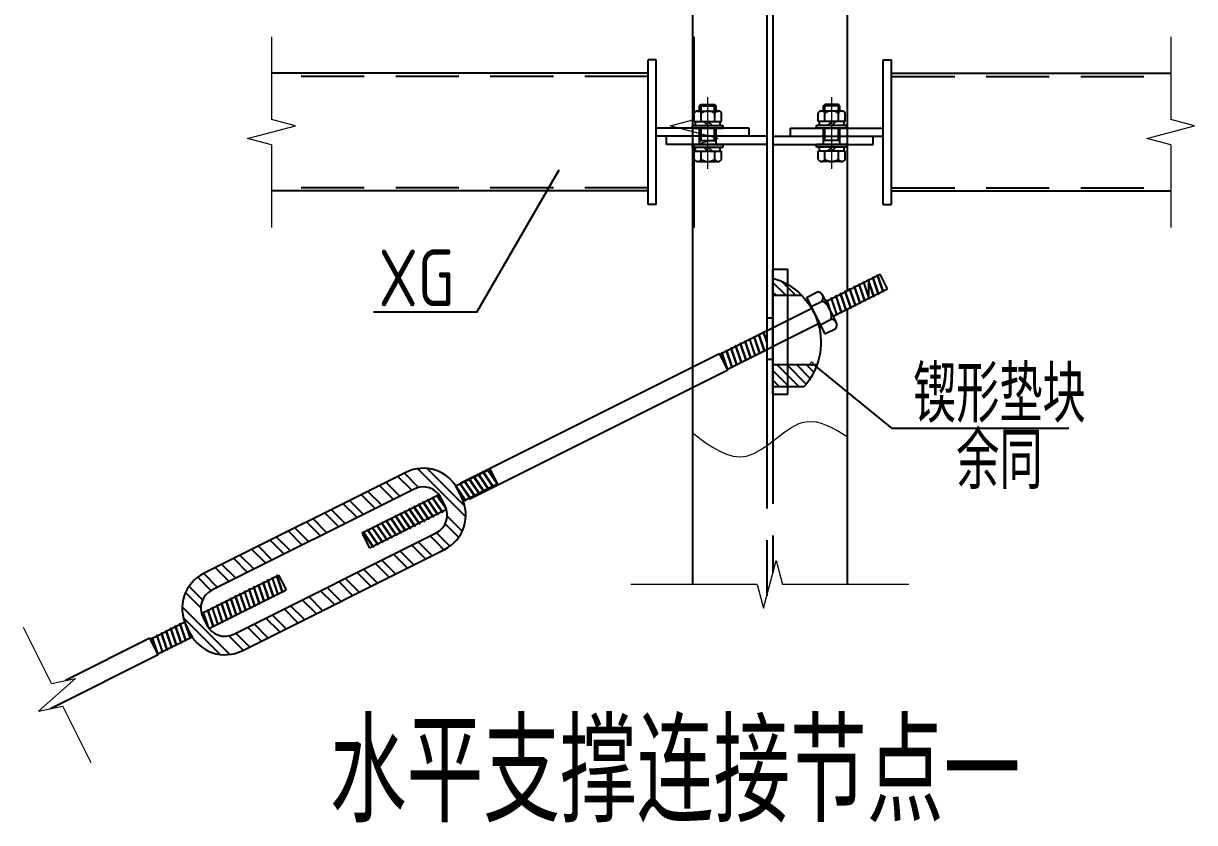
# Model space of a CAD drawing. Extents: x 9752569 to 9923256, y 1590558 to 2510207.
# Drawn here: x 9886961 to 9896242, y 2018699 to 2025030 of the extents above; entities that cross this region are included whole.
import ezdxf
from ezdxf.enums import TextEntityAlignment as Align

# ---------------------------------------------------------------- set-up
doc = ezdxf.new("R2010")
doc.units = 0
doc.header["$LTSCALE"] = 1000
doc.header["$MEASUREMENT"] = 0
for name, pattern in [('CENTER2', [1.125, 0.75, -0.125, 0.125, -0.125]), ('CENTERX2', [101.6, 63.5, -12.7, 12.7, -12.7]), ('CONTINUOUS0', [0]), ('CONTINUOUS1', [0]), ('DASHED', [0.75, 0.5, -0.25])]:
    doc.linetypes.add(name, pattern=pattern)
for name, color, linetype in [('003_THICK', 7, 'CONTINUOUS1'), ('004_THIN', 6, 'CONTINUOUS0'), ('LAYER4', 4, 'CONTINUOUS'), ('PUB_TEXT', 7, 'CONTINUOUS'), ('一般文字', 6, 'CONTINUOUS'), ('刚架', 2, 'CONTINUOUS'), ('填充', 8, 'CONTINUOUS'), ('支撑', 4, 'CONTINUOUS'), ('板', 4, 'CONTINUOUS')]:
    doc.layers.add(name, color=color, linetype=linetype)
for name, color, linetype, lineweight in [('Z-详图标注', 3, 'CONTINUOUS', 18), ('标注', 4, 'CONTINUOUS', 20), ('轴线', 1, 'CENTERX2', 13)]:
    doc.layers.add(name, color=color, linetype=linetype, lineweight=lineweight)
doc.styles.add('_HZTXT', font='atssdeng.shx', dxfattribs={"width": 0.8, "bigfont": 'atssdchn.shx'})
doc.styles.add('TSSD_DIMENSION', font='atssdeng.shx', dxfattribs={"width": 0.7, "bigfont": 'atssdchn.shx'})

# ---------------------------------------------------------------- blocks, each defined once
blk = doc.blocks.new('*X9')
at = {"layer": '填充', "linetype": 'Continuous'}
for p, q in [((14993606.8, -98338.9), (14993499.5, -98231.6)), ((14993415.4, -98434.6), (14993308, -98327.3)), ((14993465.4, -98409.6), (14993358, -98302.3)), ((14993556.8, -98363.9), (14993449.5, -98256.6)), ((14993273.9, -98505.3), (14993166.6, -98398)), ((14993323.9, -98480.3), (14993216.6, -98373)), ((14993132.5, -98576), (14993025.2, -98468.7)), ((14993182.5, -98551), (14993075.2, -98443.7)), ((14992899.7, -98692.5), (14992792.4, -98585.1)), ((14992991.1, -98646.7), (14992883.8, -98539.4)), ((14993041.1, -98621.7), (14992933.8, -98514.4)), ((14992708.3, -98788.2), (14992600.9, -98680.8)), ((14992758.3, -98763.2), (14992650.9, -98655.8)), ((14992849.7, -98717.5), (14992742.4, -98610.1)), ((14993891.8, -98698.9), (14993839.9, -98647)), ((14992566.8, -98858.9), (14992459.5, -98751.5)), ((14992616.8, -98833.9), (14992509.5, -98726.5)), ((14993714.3, -98870.7), (14993607, -98763.4)), ((14993805.8, -98825), (14993698.4, -98717.7)), ((14993855.8, -98800), (14993748.4, -98692.7)), ((14992334, -98975.3), (14992226.7, -98868)), ((14992425.4, -98929.6), (14992318.1, -98822.3)), ((14992475.4, -98904.6), (14992368.1, -98797.3)), ((14993522.9, -98966.4), (14993415.6, -98859.1)), ((14993572.9, -98941.4), (14993465.6, -98834.1)), ((14993664.3, -98895.7), (14993557, -98788.4)), ((14992284, -99000.3), (14992176.7, -98893)), ((14993381.5, -99037.1), (14993274.2, -98929.8)), ((14993431.5, -99012.1), (14993324.2, -98904.8)), ((14993148.7, -99153.6), (14993041.3, -99046.2)), ((14993240.1, -99107.8), (14993132.7, -99000.5)), ((14993290.1, -99082.8), (14993182.7, -98975.5)), ((14992957.2, -99249.3), (14992849.9, -99141.9)), ((14993007.2, -99224.3), (14992899.9, -99116.9)), ((14993098.7, -99178.6), (14992991.3, -99071.2)), ((14992815.8, -99320), (14992708.5, -99212.6)), ((14992865.8, -99295), (14992758.5, -99187.6)), ((14992674.4, -99390.7), (14992567.1, -99283.4)), ((14992724.4, -99365.7), (14992617.1, -99258.4)), ((14992533, -99461.4), (14992425.6, -99354.1)), ((14992583, -99436.4), (14992475.6, -99329.1))]:
    blk.add_line(p, q, dxfattribs=at)
blk = doc.blocks.new('*X10')
at = {"layer": '填充', "linetype": 'Continuous'}
for p, q in [((14992192.6, -99046), (14992085.2, -98938.7)), ((14992077.2, -99142.7), (14991972, -99037.6)), ((14992143, -99071.5), (14992039, -98967.4)), ((14992063.4, -99204), (14991945, -99085.5)), ((14992287.4, -99565.1), (14991919.7, -99197.4)), ((14992211.7, -99564.4), (14991929.2, -99281.9)), ((14992441.5, -99507.1), (14992334.2, -99399.8)), ((14992391.5, -99532.1), (14992279.7, -99420.2))]:
    blk.add_line(p, q, dxfattribs=at)
blk = doc.blocks.new('*X11')
at = {"layer": '填充', "linetype": 'Continuous'}
for p, q in [((14994117.2, -98500), (14993744.6, -98127.4)), ((14994109.2, -98417.1), (14993817.3, -98125.1)), ((14993698.2, -98293.2), (14993590.9, -98185.9)), ((14993751.6, -98271.6), (14993640.9, -98160.9)), ((14994089.5, -98609.5), (14993973.4, -98493.4)), ((14994061.8, -98656.8), (14993957.3, -98552.3)), ((14993994, -98726.1), (14993889.7, -98621.8)), ((14993947.2, -98754.3), (14993891.8, -98698.9))]:
    blk.add_line(p, q, dxfattribs=at)
blk = doc.blocks.new('A$C3B5F1999')
at = {"layer": '板', "lineweight": -3}
h = blk.add_hatch(dxfattribs=at)
h.set_pattern_fill('ANSI31', color=256, scale=11.25, style=0)
h.set_pattern_definition([(225, (1544786.093, 1161578.04), (25.25697034, -25.25697034), [])])
h.paths.add_polyline_path([(227.3, 494.1, 0.095394), (160.5, 606.6), (0, 606.6), (0, 494.1)])
h.paths.add_polyline_path([(0, 135.7), (0, 44.9, 0.128822), (150.1, 135.7)])
for p, q in [((0, 645.3), (76.8, 645.3)), ((0, 645.3), (0, 0)), ((160.5, 606.6), (0, 606.6)), ((160.5, 606.6), (0, 606.6)), ((76.8, 645.3), (76.8, 0)), ((227.3, 494.1), (0, 494.1)), ((150.1, 135.7), (0, 135.7)), ((76.8, 0), (0, 0))]:
    blk.add_line(p, q, dxfattribs=at)
blk.add_arc((-98.2, 376.8), 346.1, 286.4909, 41.61835, dxfattribs=at)

msp = doc.modelspace()

# ---------------------------------------------------------------- linework, layer by layer
at = {"layer": '003_THICK'}
for p, q in [((9892277.5, 2024253.6), (9892277.5, 2024319.1)), ((9892304.4, 2024335.4), (9892466.1, 2024335.4)), ((9892319.8, 2024376), (9892331.6, 2024387.8)), ((9892319.8, 2024376), (9892450.7, 2024376)), ((9892319.8, 2024335.4), (9892319.8, 2024376)), ((9892331.4, 2024253.6), (9892331.4, 2024319.1)), ((9892331.6, 2024387.8), (9892438.9, 2024387.8)), ((9892450.7, 2024376), (9892438.9, 2024387.8)), ((9892439.2, 2024253.6), (9892439.2, 2024319.1)), ((9892450.7, 2024335.4), (9892450.7, 2024376)), ((9892493.1, 2024253.6), (9892493.1, 2024319.1)), ((9893258.8, 2024253.6), (9893258.8, 2024319.1)), ((9893447.4, 2024335.4), (9893285.8, 2024335.4)), ((9893301.2, 2024376), (9893313, 2024387.8)), ((9893301.2, 2024335.4), (9893301.2, 2024376)), ((9893432, 2024376), (9893301.2, 2024376)), ((9893312.7, 2024253.6), (9893312.7, 2024319.1)), ((9893420.3, 2024387.8), (9893313, 2024387.8)), ((9893432, 2024376), (9893420.3, 2024387.8)), ((9893420.5, 2024253.6), (9893420.5, 2024319.1)), ((9893432, 2024335.4), (9893432, 2024376)), ((9893474.4, 2024253.6), (9893474.4, 2024319.1)), ((9892264.2, 2024201.3), (9892264.2, 2024220.9)), ((9892264.2, 2024220.9), (9892506.3, 2024220.9)), ((9892277.5, 2024253.6), (9892493.1, 2024253.6)), ((9892287.1, 2024220.9), (9892287.1, 2024253.6)), ((9892385.3, 2024220.9), (9892352.6, 2024253.6)), ((9892418, 2024220.9), (9892385.3, 2024253.6)), ((9892483.4, 2024220.9), (9892483.4, 2024253.6)), ((9892506.3, 2024201.3), (9892506.3, 2024220.9)), ((9893487.6, 2024220.9), (9893245.6, 2024220.9)), ((9893245.6, 2024201.3), (9893245.6, 2024220.9)), ((9893474.4, 2024253.6), (9893258.8, 2024253.6)), ((9893268.5, 2024220.9), (9893268.5, 2024253.6)), ((9893333.9, 2024220.9), (9893366.6, 2024253.6)), ((9893366.6, 2024220.9), (9893399.3, 2024253.6)), ((9893464.7, 2024220.9), (9893464.7, 2024253.6)), ((9893487.6, 2024201.3), (9893487.6, 2024220.9)), ((9892264.2, 2024201.3), (9892506.3, 2024201.3)), ((9892319.8, 2024070.5), (9892319.8, 2024201.3)), ((9892450.7, 2024070.5), (9892450.7, 2024201.3)), ((9893487.6, 2024201.3), (9893245.6, 2024201.3)), ((9893301.2, 2024070.5), (9893301.2, 2024201.3)), ((9893432, 2024070.5), (9893432, 2024201.3)), ((9892264.2, 2024050.8), (9892264.2, 2024070.5)), ((9892264.2, 2024070.5), (9892506.3, 2024070.5)), ((9892264.2, 2024050.8), (9892506.3, 2024050.8)), ((9892287.1, 2024018.1), (9892287.1, 2024050.8)), ((9892319.8, 2024102.4), (9892450.7, 2024102.4)), ((9892385.3, 2024018.1), (9892352.6, 2024050.8)), ((9892418, 2024018.1), (9892385.3, 2024050.8)), ((9892483.4, 2024018.1), (9892483.4, 2024050.8)), ((9892506.3, 2024050.8), (9892506.3, 2024070.5)), ((9893245.6, 2024050.8), (9893245.6, 2024070.5)), ((9893487.6, 2024070.5), (9893245.6, 2024070.5)), ((9893487.6, 2024050.8), (9893245.6, 2024050.8)), ((9893268.5, 2024018.1), (9893268.5, 2024050.8)), ((9893432, 2024102.4), (9893301.2, 2024102.4)), ((9893333.9, 2024018.1), (9893366.6, 2024050.8)), ((9893366.6, 2024018.1), (9893399.3, 2024050.8)), ((9893464.7, 2024018.1), (9893464.7, 2024050.8)), ((9893487.6, 2024050.8), (9893487.6, 2024070.5)), ((9892277.5, 2024018.1), (9892493.1, 2024018.1)), ((9892277.5, 2023952.7), (9892277.5, 2024018.1)), ((9892304.4, 2023936.4), (9892466.1, 2023936.4)), ((9892331.4, 2023952.7), (9892331.4, 2024018.1)), ((9892439.2, 2023952.7), (9892439.2, 2024018.1)), ((9892493.1, 2023952.7), (9892493.1, 2024018.1)), ((9893258.8, 2023952.7), (9893258.8, 2024018.1)), ((9893474.4, 2024018.1), (9893258.8, 2024018.1)), ((9893447.4, 2023936.4), (9893285.8, 2023936.4)), ((9893312.7, 2023952.7), (9893312.7, 2024018.1)), ((9893420.5, 2023952.7), (9893420.5, 2024018.1)), ((9893474.4, 2023952.7), (9893474.4, 2024018.1)), ((9893166.7, 2022859.2), (9893311.3, 2022570))]:
    msp.add_line(p, q, dxfattribs=at)
for centre, major_axis, start_param, end_param in [((9892304.4, 2024305.1), (-30.3, 2.6), 3.704978, 5.88823), ((9892385.3, 2024238.5), (97, 0.5), 0.975761, 2.154981), ((9892466.1, 2024305.1), (30.3, 2.6), 0.394955, 2.578207), ((9893285.8, 2024305.1), (-30.3, 2.6), 3.706963, 5.890215), ((9893366.6, 2024238.5), (-97, 0), 4.122779, 5.301999), ((9893447.4, 2024305.1), (-30.4, 0), 3.620763, 5.804015), ((9892304.4, 2023966.7), (30.3, 1.6), 3.567758, 5.751011), ((9892385.3, 2024033.3), (-97, 0.8), 0.989189, 2.16841), ((9892466.1, 2023966.7), (30.4, 0.9), 3.589994, 5.773248), ((9893285.8, 2023966.7), (30.4, 0.7), 3.596868, 5.780121), ((9893366.6, 2024033.3), (-97, 1.2), 0.99371, 2.172932), ((9893447.4, 2023966.7), (30.4, 1.1), 3.585017, 5.768271)]:
    msp.add_ellipse(centre, major_axis=major_axis, ratio=1, start_param=start_param, end_param=end_param, dxfattribs=at)
at = {"layer": '004_THIN'}
for p, q in [((9892331.6, 2024335.4), (9892331.6, 2024387.8)), ((9892438.9, 2024335.4), (9892438.9, 2024387.8)), ((9893313, 2024335.4), (9893313, 2024387.8)), ((9893420.3, 2024335.4), (9893420.3, 2024387.8)), ((9892331.6, 2024102.4), (9892331.6, 2024201.3)), ((9892438.9, 2024102.4), (9892438.9, 2024201.3)), ((9893313, 2024102.4), (9893313, 2024201.3)), ((9893420.3, 2024102.4), (9893420.3, 2024201.3))]:
    msp.add_line(p, q, dxfattribs=at)
at = {"layer": 'LAYER4'}
for p, q in [((9889992.4, 2021472.9), (9888389, 2020671.2)), ((9890058.2, 2021341.2), (9888454.8, 2020539.5)), ((9890434.8, 2021273.7), (9890403.8, 2021335.7)), ((9890303.1, 2021207.9), (9890272.2, 2021269.9)), ((9888628.5, 2020192.3), (9890231.8, 2020994)), ((9888694.3, 2020060.6), (9890297.6, 2020862.3)), ((9888383.5, 2020325.6), (9888414.5, 2020263.6)), ((9888251.9, 2020259.7), (9888282.8, 2020197.8))]:
    msp.add_line(p, q, dxfattribs=at)
for centre, major_axis, start_param, end_param in [((9890129.5, 2021198.6), (306.7, 1.2), 0.459656, 2.030452), ((9890129.5, 2021198.6), (159.5, 0.4), 0.461279, 2.032075), ((9890160.5, 2021136.6), (306.7, 1.5), -1.112041, 0.458756), ((9890160.5, 2021136.6), (-159.5, 1.8), 2.046043, 3.616839), ((9888526.2, 2020396.9), (-306.7, 0.6), -1.105325, 0.465472), ((9888526.2, 2020396.9), (159.5, 0.7), 2.029863, 3.600659), ((9888557.1, 2020334.9), (-159.5, 0.7), 0.467806, 2.038602), ((9888557.1, 2020334.9), (-306.7, 1), 0.466916, 2.037713)]:
    msp.add_ellipse(centre, major_axis=major_axis, ratio=1, start_param=start_param, end_param=end_param, dxfattribs=at)
at = {"layer": 'PUB_TEXT'}
for p, q in [((9890554.8, 2022743.2), (9891206.1, 2023871.3)), ((9890554.8, 2022743.2), (9889736.5, 2022743.2)), ((9893842, 2021822.1), (9893213.5, 2022336.1)), ((9893842, 2021822.1), (9895246.9, 2021822.1))]:
    msp.add_line(p, q, dxfattribs=at)
at = {"layer": '刚架', "linetype": 'Continuous'}
for p, q in [((9892851.4, 2027222.2), (9892851.4, 2021685.8)), ((9892900.5, 2027259.5), (9892900.5, 2021723)), ((9892262.6, 2026028.5), (9892262.6, 2024201.3)), ((9893489.3, 2025424.3), (9893489.3, 2024201.3)), ((9891911, 2023596.2), (9891911, 2024741)), ((9891976.4, 2024741), (9891911, 2024741)), ((9891976.4, 2023596.2), (9891976.4, 2024741)), ((9893775.5, 2023596.2), (9893775.5, 2024741)), ((9893775.5, 2024741), (9893840.9, 2024741)), ((9893840.9, 2023596.2), (9893840.9, 2024741)), ((9892712.4, 2024201.3), (9891976.4, 2024201.3)), ((9892851.4, 2024135.9), (9891976.4, 2024135.9)), ((9892058.2, 2024070.5), (9892058.2, 2024135.9)), ((9892712.4, 2024135.9), (9892712.4, 2024201.3)), ((9892900.5, 2024135.9), (9893775.5, 2024135.9)), ((9893039.5, 2024201.3), (9893775.5, 2024201.3)), ((9893039.5, 2024135.9), (9893039.5, 2024201.3)), ((9893693.7, 2024070.5), (9893693.7, 2024135.9)), ((9892851.4, 2024070.5), (9892058.2, 2024070.5)), ((9892262.6, 2024070.5), (9892262.6, 2022308.7)), ((9892900.5, 2024070.5), (9893693.7, 2024070.5)), ((9893489.3, 2024070.5), (9893489.3, 2022912.9)), ((9891976.4, 2023596.2), (9891911, 2023596.2)), ((9893775.5, 2023596.2), (9893840.9, 2023596.2)), ((9893489.3, 2022766.6), (9893489.3, 2020585.8)), ((9892262.6, 2022144.1), (9892262.6, 2020585.8))]:
    msp.add_line(p, q, dxfattribs=at)
at = {"layer": '刚架', "color": 5, "linetype": 'DASHED'}
for p, q in [((9891911, 2024610.2), (9888926.8, 2024610.2)), ((9893840.9, 2024610.2), (9896053, 2024610.2)), ((9892262.6, 2024201.3), (9892262.6, 2024070.5)), ((9893489.3, 2024201.3), (9893489.3, 2024070.5)), ((9891911, 2023727), (9888926.8, 2023727)), ((9893840.9, 2023727), (9896053, 2023727)), ((9893661.1, 2022852.5), (9893661.1, 2022998.8)), ((9892851.4, 2022696.6), (9892900.5, 2022696.6)), ((9892851.4, 2022369.5), (9892900.5, 2022369.5)), ((9892262.6, 2022308.7), (9892262.6, 2022144.1)), ((9892900.5, 2021723), (9892900.5, 2020677.4)), ((9892851.4, 2021685.8), (9892851.4, 2020494.3))]:
    msp.add_line(p, q, dxfattribs=at)
at = {"layer": '支撑', "linetype": 'Continuous'}
for p, q in [((9891911, 2024634.7), (9888926.8, 2024634.7)), ((9893840.9, 2024634.7), (9896053, 2024634.7)), ((9891911, 2023702.5), (9888926.8, 2023702.5)), ((9893840.9, 2023702.5), (9896053, 2023702.5)), ((9893319.4, 2022827.9), (9893749.9, 2023043.2)), ((9893808.4, 2022926.2), (9893749.9, 2023043.2)), ((9893378, 2022710.9), (9893808.4, 2022926.2)), ((9893166.7, 2022859.2), (9893254.5, 2022903.1)), ((9893202.8, 2022786.9), (9893290.6, 2022830.8)), ((9893294.5, 2022877.9), (9893402.9, 2022661)), ((9892481, 2022408.7), (9893209.7, 2022773.1)), ((9892539.5, 2022291.7), (9893268.2, 2022656.1)), ((9893275.1, 2022642.3), (9893362.9, 2022686.2)), ((9893311.3, 2022570), (9893399.1, 2022613.8)), ((9890428, 2021391.4), (9892477.3, 2022416)), ((9892543.1, 2022284.4), (9892477.3, 2022416)), ((9890493.8, 2021259.7), (9892543.1, 2022284.4)), ((9890661.4, 2021498.9), (9890388.7, 2021362.6)), ((9890723.5, 2021374.6), (9890657.7, 2021506.2)), ((9890719.9, 2021381.9), (9890447.2, 2021245.5)), ((9890255.7, 2021296.1), (9889644.7, 2020990.5)), ((9890314.2, 2021179), (9889703.2, 2020873.5)), ((9889644.7, 2020990.5), (9889703.2, 2020873.5)), ((9888372.4, 2020354.4), (9888983.5, 2020660)), ((9888983.5, 2020660), (9889042, 2020542.9)), ((9888431, 2020237.4), (9889042, 2020542.9)), ((9887966.8, 2020151.6), (9888239.5, 2020288)), ((9887963.1, 2020158.9), (9887293.8, 2019824.3)), ((9888028.9, 2020027.3), (9887963.1, 2020158.9)), ((9888025.3, 2020034.6), (9888298, 2020170.9)), ((9888028.9, 2020027.3), (9887174.5, 2019600))]:
    msp.add_line(p, q, dxfattribs=at)
for centre, major_axis, start_param, end_param in [((9893253.7, 2022857.5), (45.6, 0), -0.628259, 1.554992), ((9893218.6, 2022704.4), (-145.4, 1.1), 3.022905, 4.202125), ((9893362.2, 2022640.6), (45.6, 0.6), -0.641401, 1.541851)]:
    msp.add_ellipse(centre, major_axis=major_axis, ratio=1, start_param=start_param, end_param=end_param, dxfattribs=at)
at = {"layer": '标注'}
for p, q in [((9888926.8, 2024924.2), (9888926.8, 2024269.9)), ((9892276.6, 2024924.2), (9892276.6, 2024269.9)), ((9896053, 2024924.2), (9896053, 2024269.9)), ((9888737.8, 2024117.9), (9889115.9, 2024219.3)), ((9889115.9, 2024219.3), (9888926.8, 2024269.9)), ((9892087.5, 2024219.3), (9892276.6, 2024269.9)), ((9892465.7, 2024117.9), (9892087.5, 2024219.3)), ((9895863.9, 2024117.9), (9896242.1, 2024219.3)), ((9896242.1, 2024219.3), (9896053, 2024269.9)), ((9888926.8, 2024067.3), (9888737.8, 2024117.9)), ((9892276.6, 2024067.3), (9892465.7, 2024117.9)), ((9896053, 2024067.3), (9895863.9, 2024117.9)), ((9888926.8, 2024067.3), (9888926.8, 2023413)), ((9892276.6, 2024067.3), (9892276.6, 2023413)), ((9896053, 2024067.3), (9896053, 2023413)), ((9892825.3, 2020396.8), (9892926.6, 2020774.9)), ((9892926.6, 2020774.9), (9892977.3, 2020585.8)), ((9892774.6, 2020585.8), (9891773.5, 2020585.8)), ((9892774.6, 2020585.8), (9892825.3, 2020396.8)), ((9893978.4, 2020585.8), (9892977.3, 2020585.8)), ((9887182.3, 2019801.5), (9886961, 2020244.2)), ((9887374.1, 2019840.7), (9887081.2, 2019581)), ((9887182.3, 2019801.5), (9887374.1, 2019840.7)), ((9887081.2, 2019581), (9887273, 2019620.2)), ((9887496.8, 2019172.4), (9887273, 2019620.2))]:
    msp.add_line(p, q, dxfattribs=at)
at = {"layer": '标注', "linetype": 'Continuous'}
for p, q in [((9893653.8, 2022995.1), (9893654.8, 2023004.8)), ((9893702.4, 2022864), (9893654.8, 2023004.8)), ((9893654.8, 2023004.8), (9893661.2, 2022998.8)), ((9893690.4, 2023013.4), (9893691.4, 2023023.1)), ((9893732.6, 2022888.2), (9893690.4, 2023013.4)), ((9893738.9, 2022882.3), (9893691.4, 2023023.1)), ((9893691.4, 2023023.1), (9893697.7, 2023017.1)), ((9893740, 2022891.9), (9893697.7, 2023017.1)), ((9893726.9, 2023031.7), (9893728, 2023041.4)), ((9893769.2, 2022906.5), (9893726.9, 2023031.7)), ((9893775.5, 2022900.5), (9893728, 2023041.4)), ((9893728, 2023041.4), (9893734.3, 2023035.4)), ((9893776.6, 2022910.2), (9893734.3, 2023035.4)), ((9893470.9, 2022903.7), (9893472, 2022913.3)), ((9893519.5, 2022772.5), (9893472, 2022913.3)), ((9893472, 2022913.3), (9893478.3, 2022907.4)), ((9893520.6, 2022782.2), (9893478.3, 2022907.4)), ((9893507.5, 2022922), (9893508.5, 2022931.6)), ((9893549.8, 2022796.8), (9893507.5, 2022922)), ((9893556.1, 2022790.8), (9893508.5, 2022931.6)), ((9893508.5, 2022931.6), (9893514.9, 2022925.7)), ((9893557.1, 2022800.5), (9893514.9, 2022925.7)), ((9893544.1, 2022940.3), (9893545.1, 2022949.9)), ((9893586.3, 2022815.1), (9893544.1, 2022940.3)), ((9893592.7, 2022809.1), (9893545.1, 2022949.9)), ((9893545.1, 2022949.9), (9893551.5, 2022943.9)), ((9893593.7, 2022818.8), (9893551.5, 2022943.9)), ((9893580.6, 2022958.5), (9893581.7, 2022968.2)), ((9893622.9, 2022833.4), (9893580.6, 2022958.5)), ((9893629.2, 2022827.4), (9893581.7, 2022968.2)), ((9893581.7, 2022968.2), (9893588, 2022962.2)), ((9893630.3, 2022837.1), (9893588, 2022962.2)), ((9893617.2, 2022976.8), (9893618.3, 2022986.5)), ((9893659.5, 2022851.7), (9893617.2, 2022976.8)), ((9893665.8, 2022845.7), (9893618.3, 2022986.5)), ((9893618.3, 2022986.5), (9893624.6, 2022980.5)), ((9893666.9, 2022855.4), (9893624.6, 2022980.5)), ((9893696, 2022870), (9893653.8, 2022995.1)), ((9893703.4, 2022873.6), (9893661.2, 2022998.8)), ((9893769.2, 2022906.5), (9893775.5, 2022900.5)), ((9893776.6, 2022910.2), (9893775.5, 2022900.5)), ((9893324.6, 2022830.5), (9893325.7, 2022840.2)), ((9893338.1, 2022790.6), (9893324.6, 2022830.5)), ((9893351.4, 2022764), (9893325.7, 2022840.2)), ((9893325.7, 2022840.2), (9893332, 2022834.2)), ((9893364.7, 2022737.4), (9893332, 2022834.2)), ((9893361.2, 2022848.8), (9893362.3, 2022858.5)), ((9893403.5, 2022723.7), (9893361.2, 2022848.8)), ((9893409.8, 2022717.7), (9893362.3, 2022858.5)), ((9893362.3, 2022858.5), (9893368.6, 2022852.5)), ((9893410.9, 2022727.4), (9893368.6, 2022852.5)), ((9893397.8, 2022867.1), (9893398.8, 2022876.8)), ((9893440, 2022742), (9893397.8, 2022867.1)), ((9893446.4, 2022736), (9893398.8, 2022876.8)), ((9893398.8, 2022876.8), (9893405.2, 2022870.8)), ((9893447.4, 2022745.6), (9893405.2, 2022870.8)), ((9893434.3, 2022885.4), (9893435.4, 2022895.1)), ((9893476.6, 2022760.2), (9893434.3, 2022885.4)), ((9893482.9, 2022754.3), (9893435.4, 2022895.1)), ((9893435.4, 2022895.1), (9893441.7, 2022889.1)), ((9893484, 2022763.9), (9893441.7, 2022889.1)), ((9893513.2, 2022778.5), (9893470.9, 2022903.7)), ((9893586.3, 2022815.1), (9893592.7, 2022809.1)), ((9893593.7, 2022818.8), (9893592.7, 2022809.1)), ((9893622.9, 2022833.4), (9893629.2, 2022827.4)), ((9893630.3, 2022837.1), (9893629.2, 2022827.4)), ((9893659.5, 2022851.7), (9893665.8, 2022845.7)), ((9893666.9, 2022855.4), (9893665.8, 2022845.7)), ((9893696, 2022870), (9893702.4, 2022864)), ((9893703.4, 2022873.6), (9893702.4, 2022864)), ((9893732.6, 2022888.2), (9893738.9, 2022882.3)), ((9893740, 2022891.9), (9893738.9, 2022882.3)), ((9893403.5, 2022723.7), (9893409.8, 2022717.7)), ((9893410.9, 2022727.4), (9893409.8, 2022717.7)), ((9893440, 2022742), (9893446.4, 2022736)), ((9893447.4, 2022745.6), (9893446.4, 2022736)), ((9893476.6, 2022760.2), (9893482.9, 2022754.3)), ((9893484, 2022763.9), (9893482.9, 2022754.3)), ((9893513.2, 2022778.5), (9893519.5, 2022772.5)), ((9893520.6, 2022782.2), (9893519.5, 2022772.5)), ((9893549.8, 2022796.8), (9893556.1, 2022790.8)), ((9893557.1, 2022800.5), (9893556.1, 2022790.8)), ((9892750.5, 2022543.5), (9892751.6, 2022553.2)), ((9892792.8, 2022418.3), (9892750.5, 2022543.5)), ((9892799.1, 2022412.4), (9892751.6, 2022553.2)), ((9892751.6, 2022553.2), (9892757.9, 2022547.2)), ((9892800.2, 2022422), (9892757.9, 2022547.2)), ((9892787.1, 2022561.8), (9892788.2, 2022571.4)), ((9892829.4, 2022436.6), (9892787.1, 2022561.8)), ((9892835.7, 2022430.6), (9892788.2, 2022571.4)), ((9892788.2, 2022571.4), (9892794.5, 2022565.5)), ((9892836.8, 2022440.3), (9892794.5, 2022565.5)), ((9892823.7, 2022580.1), (9892824.7, 2022589.7)), ((9892851.4, 2022498), (9892823.7, 2022580.1)), ((9892851.4, 2022510.8), (9892824.7, 2022589.7)), ((9892824.7, 2022589.7), (9892831.1, 2022583.8)), ((9892851.4, 2022523.5), (9892831.1, 2022583.8)), ((9892531.1, 2022433.8), (9892532.2, 2022443.4)), ((9892532.2, 2022443.4), (9892538.5, 2022437.5)), ((9892579.7, 2022302.6), (9892532.2, 2022443.4)), ((9892567.7, 2022452.1), (9892568.7, 2022461.7)), ((9892609.9, 2022326.9), (9892567.7, 2022452.1)), ((9892568.7, 2022461.7), (9892575.1, 2022455.8)), ((9892616.3, 2022320.9), (9892568.7, 2022461.7)), ((9892617.3, 2022330.6), (9892575.1, 2022455.8)), ((9892604.3, 2022470.3), (9892605.3, 2022480)), ((9892646.5, 2022345.2), (9892604.3, 2022470.3)), ((9892652.8, 2022339.2), (9892605.3, 2022480)), ((9892605.3, 2022480), (9892611.6, 2022474)), ((9892653.9, 2022348.9), (9892611.6, 2022474)), ((9892640.8, 2022488.6), (9892641.9, 2022498.3)), ((9892683.1, 2022363.5), (9892640.8, 2022488.6)), ((9892689.4, 2022357.5), (9892641.9, 2022498.3)), ((9892641.9, 2022498.3), (9892648.2, 2022492.3)), ((9892690.5, 2022367.2), (9892648.2, 2022492.3)), ((9892677.4, 2022506.9), (9892678.4, 2022516.6)), ((9892719.7, 2022381.8), (9892677.4, 2022506.9)), ((9892726, 2022375.8), (9892678.4, 2022516.6)), ((9892678.4, 2022516.6), (9892684.8, 2022510.6)), ((9892727, 2022385.5), (9892684.8, 2022510.6)), ((9892714, 2022525.2), (9892715, 2022534.9)), ((9892756.2, 2022400), (9892714, 2022525.2)), ((9892762.6, 2022394.1), (9892715, 2022534.9)), ((9892715, 2022534.9), (9892721.4, 2022528.9)), ((9892763.6, 2022403.7), (9892721.4, 2022528.9)), ((9892477.3, 2022416), (9892484.6, 2022410.5)), ((9892494.5, 2022415.5), (9892495.6, 2022425.2)), ((9892529.8, 2022310.9), (9892494.5, 2022415.5)), ((9892495.6, 2022425.2), (9892501.9, 2022419.2)), ((9892543.1, 2022284.4), (9892495.6, 2022425.2)), ((9892544.2, 2022294), (9892501.9, 2022419.2)), ((9892573.4, 2022308.6), (9892531.1, 2022433.8)), ((9892580.8, 2022312.3), (9892538.5, 2022437.5)), ((9892683.1, 2022363.5), (9892689.4, 2022357.5)), ((9892690.5, 2022367.2), (9892689.4, 2022357.5)), ((9892719.7, 2022381.8), (9892726, 2022375.8)), ((9892727, 2022385.5), (9892726, 2022375.8)), ((9892756.2, 2022400), (9892762.6, 2022394.1)), ((9892763.6, 2022403.7), (9892762.6, 2022394.1)), ((9892792.8, 2022418.3), (9892799.1, 2022412.4)), ((9892800.2, 2022422), (9892799.1, 2022412.4)), ((9892829.4, 2022436.6), (9892835.7, 2022430.6)), ((9892836.8, 2022440.3), (9892835.7, 2022430.6)), ((9892544.2, 2022294), (9892543.1, 2022284.4)), ((9892573.4, 2022308.6), (9892579.7, 2022302.6)), ((9892580.8, 2022312.3), (9892579.7, 2022302.6)), ((9892609.9, 2022326.9), (9892616.3, 2022320.9)), ((9892617.3, 2022330.6), (9892616.3, 2022320.9)), ((9892646.5, 2022345.2), (9892652.8, 2022339.2)), ((9892653.9, 2022348.9), (9892652.8, 2022339.2)), ((9892983.6, 2021786.7), (9893042.3, 2021826.2)), ((9893042.3, 2021826.2), (9893071.9, 2021842.9)), ((9893071.9, 2021842.9), (9893101.7, 2021856.8)), ((9893101.7, 2021856.8), (9893131.8, 2021867.3)), ((9893131.8, 2021867.3), (9893162.1, 2021874.1)), ((9893162.1, 2021874.1), (9893201.8, 2021876.5)), ((9893201.8, 2021876.5), (9893242, 2021872.4)), ((9893242, 2021872.4), (9893282.5, 2021862.6)), ((9893282.5, 2021862.6), (9893323.4, 2021847.9)), ((9893323.4, 2021847.9), (9893364.6, 2021829.1)), ((9893364.6, 2021829.1), (9893406, 2021807.1)), ((9893406, 2021807.1), (9893489.3, 2021756.5)), ((9892262.6, 2021785.5), (9892371.6, 2021704.9)), ((9892371.6, 2021704.9), (9892425.9, 2021669.7)), ((9892867.2, 2021697.5), (9892925.4, 2021742.4)), ((9892925.4, 2021742.4), (9892983.6, 2021786.7)), ((9892425.9, 2021669.7), (9892479.8, 2021639.9)), ((9892479.8, 2021639.9), (9892533.5, 2021616.8)), ((9892533.5, 2021616.8), (9892586.6, 2021601.9)), ((9892691.3, 2021602.3), (9892721, 2021611)), ((9892721, 2021611), (9892750.5, 2021623.2)), ((9892750.5, 2021623.2), (9892809.1, 2021656.4)), ((9892809.1, 2021656.4), (9892867.2, 2021697.5)), ((9892586.6, 2021601.9), (9892613, 2021598)), ((9892613, 2021598), (9892639.3, 2021596.6)), ((9892639.3, 2021596.6), (9892665.4, 2021598)), ((9892665.4, 2021598), (9892691.3, 2021602.3)), ((9890577.3, 2021301.4), (9890493.1, 2021423.9)), ((9890501.5, 2021419), (9890493.1, 2021423.9)), ((9890493.1, 2021423.9), (9890494.1, 2021415.3)), ((9890613.8, 2021319.7), (9890529.7, 2021442.2)), ((9890538.1, 2021437.3), (9890529.7, 2021442.2)), ((9890529.7, 2021442.2), (9890530.7, 2021433.6)), ((9890605.5, 2021324.7), (9890530.7, 2021433.6)), ((9890612.8, 2021328.4), (9890538.1, 2021437.3)), ((9890566.3, 2021460.5), (9890567.3, 2021451.9)), ((9890574.7, 2021455.5), (9890566.3, 2021460.5)), ((9890650.4, 2021338), (9890566.3, 2021460.5)), ((9890642, 2021342.9), (9890567.3, 2021451.9)), ((9890649.4, 2021346.6), (9890574.7, 2021455.5)), ((9890602.9, 2021478.8), (9890603.8, 2021470.1)), ((9890611.2, 2021473.8), (9890602.9, 2021478.8)), ((9890687, 2021356.3), (9890602.9, 2021478.8)), ((9890678.6, 2021361.2), (9890603.8, 2021470.1)), ((9890686, 2021364.9), (9890611.2, 2021473.8)), ((9890639.4, 2021497.1), (9890640.4, 2021488.4)), ((9890723.5, 2021374.6), (9890639.4, 2021497.1)), ((9890647.8, 2021492.1), (9890639.4, 2021497.1)), ((9890715.2, 2021379.5), (9890640.4, 2021488.4)), ((9890710.3, 2021401.1), (9890647.8, 2021492.1)), ((9890657.7, 2021506.2), (9890657.7, 2021497.1)), ((9890391.8, 2021364.1), (9890385.1, 2021368.1)), ((9890466.6, 2021255.2), (9890391.8, 2021364.1)), ((9890467.5, 2021246.6), (9890394.5, 2021353)), ((9890504.1, 2021264.8), (9890420, 2021387.4)), ((9890428.4, 2021382.4), (9890420, 2021387.4)), ((9890420, 2021387.4), (9890421, 2021378.7)), ((9890495.7, 2021269.8), (9890421, 2021378.7)), ((9890503.1, 2021273.5), (9890428.4, 2021382.4)), ((9890540.7, 2021283.1), (9890456.6, 2021405.6)), ((9890464.9, 2021400.7), (9890456.6, 2021405.6)), ((9890456.6, 2021405.6), (9890457.6, 2021397)), ((9890532.3, 2021288.1), (9890457.6, 2021397)), ((9890539.7, 2021291.8), (9890464.9, 2021400.7)), ((9890568.9, 2021306.4), (9890494.1, 2021415.3)), ((9890576.3, 2021310.1), (9890501.5, 2021419)), ((9890642, 2021342.9), (9890650.4, 2021338)), ((9890649.4, 2021346.6), (9890650.4, 2021338)), ((9890678.6, 2021361.2), (9890687, 2021356.3)), ((9890686, 2021364.9), (9890687, 2021356.3)), ((9890715.2, 2021379.5), (9890723.5, 2021374.6)), ((9890127.4, 2021241.1), (9890128.4, 2021232.4)), ((9890135.8, 2021236.1), (9890127.4, 2021241.1)), ((9890211.5, 2021118.6), (9890127.4, 2021241.1)), ((9890210.6, 2021127.2), (9890135.8, 2021236.1)), ((9890164, 2021259.4), (9890165, 2021250.7)), ((9890172.4, 2021254.4), (9890164, 2021259.4)), ((9890248.1, 2021136.8), (9890164, 2021259.4)), ((9890239.7, 2021141.8), (9890165, 2021250.7)), ((9890247.1, 2021145.5), (9890172.4, 2021254.4)), ((9890200.6, 2021277.6), (9890201.5, 2021269)), ((9890208.9, 2021272.7), (9890200.6, 2021277.6)), ((9890284.7, 2021155.1), (9890200.6, 2021277.6)), ((9890276.3, 2021160.1), (9890201.5, 2021269)), ((9890283.7, 2021163.8), (9890208.9, 2021272.7)), ((9890237.1, 2021295.9), (9890238.1, 2021287.3)), ((9890245.5, 2021291), (9890237.1, 2021295.9)), ((9890311.7, 2021187.4), (9890237.1, 2021295.9)), ((9890312.9, 2021178.4), (9890238.1, 2021287.3)), ((9890304.6, 2021204.9), (9890245.5, 2021291)), ((9890459.2, 2021251.5), (9890410.3, 2021322.6)), ((9890459.2, 2021251.5), (9890467.5, 2021246.6)), ((9890466.6, 2021255.2), (9890467.5, 2021246.6)), ((9890495.7, 2021269.8), (9890504.1, 2021264.8)), ((9890503.1, 2021273.5), (9890504.1, 2021264.8)), ((9890532.3, 2021288.1), (9890540.7, 2021283.1)), ((9890539.7, 2021291.8), (9890540.7, 2021283.1)), ((9890568.9, 2021306.4), (9890577.3, 2021301.4)), ((9890576.3, 2021310.1), (9890577.3, 2021301.4)), ((9890605.5, 2021324.7), (9890613.8, 2021319.7)), ((9890612.8, 2021328.4), (9890613.8, 2021319.7)), ((9889944.6, 2021149.6), (9889945.5, 2021141)), ((9889952.9, 2021144.7), (9889944.6, 2021149.6)), ((9890028.7, 2021027.1), (9889944.6, 2021149.6)), ((9890027.7, 2021035.8), (9889952.9, 2021144.7)), ((9890065.2, 2021045.4), (9889981.1, 2021167.9)), ((9889989.5, 2021163), (9889981.1, 2021167.9)), ((9889981.1, 2021167.9), (9889982.1, 2021159.3)), ((9890056.9, 2021050.4), (9889982.1, 2021159.3)), ((9890064.3, 2021054.1), (9889989.5, 2021163)), ((9890101.8, 2021063.7), (9890017.7, 2021186.2)), ((9890026.1, 2021181.3), (9890017.7, 2021186.2)), ((9890017.7, 2021186.2), (9890018.7, 2021177.6)), ((9890093.5, 2021068.7), (9890018.7, 2021177.6)), ((9890100.8, 2021072.4), (9890026.1, 2021181.3)), ((9890054.3, 2021204.5), (9890055.3, 2021195.8)), ((9890062.6, 2021199.5), (9890054.3, 2021204.5)), ((9890138.4, 2021082), (9890054.3, 2021204.5)), ((9890130, 2021086.9), (9890055.3, 2021195.8)), ((9890137.4, 2021090.6), (9890062.6, 2021199.5)), ((9890090.8, 2021222.8), (9890091.8, 2021214.1)), ((9890099.2, 2021217.8), (9890090.8, 2021222.8)), ((9890175, 2021100.3), (9890090.8, 2021222.8)), ((9890166.6, 2021105.2), (9890091.8, 2021214.1)), ((9890174, 2021108.9), (9890099.2, 2021217.8)), ((9890203.2, 2021123.5), (9890128.4, 2021232.4)), ((9890247.1, 2021145.5), (9890248.1, 2021136.8)), ((9890276.3, 2021160.1), (9890284.7, 2021155.1)), ((9890283.7, 2021163.8), (9890284.7, 2021155.1)), ((9890312.9, 2021178.4), (9890314.7, 2021177.3)), ((9889761.7, 2021058.2), (9889762.7, 2021049.6)), ((9889770.1, 2021053.3), (9889761.7, 2021058.2)), ((9889845.8, 2020935.7), (9889761.7, 2021058.2)), ((9889844.8, 2020944.3), (9889770.1, 2021053.3)), ((9889798.3, 2021076.5), (9889799.3, 2021067.8)), ((9889806.6, 2021071.5), (9889798.3, 2021076.5)), ((9889882.4, 2020954), (9889798.3, 2021076.5)), ((9889874, 2020958.9), (9889799.3, 2021067.8)), ((9889881.4, 2020962.6), (9889806.6, 2021071.5)), ((9889834.8, 2021094.8), (9889835.8, 2021086.1)), ((9889843.2, 2021089.8), (9889834.8, 2021094.8)), ((9889919, 2020972.3), (9889834.8, 2021094.8)), ((9889910.6, 2020977.2), (9889835.8, 2021086.1)), ((9889918, 2020980.9), (9889843.2, 2021089.8)), ((9889871.4, 2021113.1), (9889872.4, 2021104.4)), ((9889879.8, 2021108.1), (9889871.4, 2021113.1)), ((9889955.5, 2020990.6), (9889871.4, 2021113.1)), ((9889947.2, 2020995.5), (9889872.4, 2021104.4)), ((9889954.6, 2020999.2), (9889879.8, 2021108.1)), ((9889908, 2021131.4), (9889909, 2021122.7)), ((9889916.4, 2021126.4), (9889908, 2021131.4)), ((9889992.1, 2021008.8), (9889908, 2021131.4)), ((9889983.7, 2021013.8), (9889909, 2021122.7)), ((9889991.1, 2021017.5), (9889916.4, 2021126.4)), ((9890020.3, 2021032.1), (9889945.5, 2021141)), ((9890056.9, 2021050.4), (9890065.2, 2021045.4)), ((9890064.3, 2021054.1), (9890065.2, 2021045.4)), ((9890093.5, 2021068.7), (9890101.8, 2021063.7)), ((9890100.8, 2021072.4), (9890101.8, 2021063.7)), ((9890130, 2021086.9), (9890138.4, 2021082)), ((9890137.4, 2021090.6), (9890138.4, 2021082)), ((9890166.6, 2021105.2), (9890175, 2021100.3)), ((9890174, 2021108.9), (9890175, 2021100.3)), ((9890203.2, 2021123.5), (9890211.5, 2021118.6)), ((9890210.6, 2021127.2), (9890211.5, 2021118.6)), ((9890239.7, 2021141.8), (9890248.1, 2021136.8)), ((9889652, 2021003.4), (9889653, 2020994.7)), ((9889660.3, 2020998.4), (9889652, 2021003.4)), ((9889736.1, 2020880.8), (9889652, 2021003.4)), ((9889727.7, 2020885.8), (9889653, 2020994.7)), ((9889735.1, 2020889.5), (9889660.3, 2020998.4)), ((9889772.7, 2020899.1), (9889688.6, 2021021.6)), ((9889696.9, 2021016.7), (9889688.6, 2021021.6)), ((9889688.6, 2021021.6), (9889689.5, 2021013)), ((9889764.3, 2020904.1), (9889689.5, 2021013)), ((9889771.7, 2020907.8), (9889696.9, 2021016.7)), ((9889809.2, 2020917.4), (9889725.1, 2021039.9)), ((9889733.5, 2021035), (9889725.1, 2021039.9)), ((9889725.1, 2021039.9), (9889726.1, 2021031.3)), ((9889800.9, 2020922.4), (9889726.1, 2021031.3)), ((9889808.3, 2020926.1), (9889733.5, 2021035)), ((9889837.4, 2020940.7), (9889762.7, 2021049.6)), ((9889874, 2020958.9), (9889882.4, 2020954)), ((9889881.4, 2020962.6), (9889882.4, 2020954)), ((9889910.6, 2020977.2), (9889919, 2020972.3)), ((9889918, 2020980.9), (9889919, 2020972.3)), ((9889947.2, 2020995.5), (9889955.5, 2020990.6)), ((9889954.6, 2020999.2), (9889955.5, 2020990.6)), ((9889983.7, 2021013.8), (9889992.1, 2021008.8)), ((9889991.1, 2021017.5), (9889992.1, 2021008.8)), ((9890020.3, 2021032.1), (9890028.7, 2021027.1)), ((9890027.7, 2021035.8), (9890028.7, 2021027.1)), ((9889727.7, 2020885.8), (9889736.1, 2020880.8)), ((9889735.1, 2020889.5), (9889736.1, 2020880.8)), ((9889764.3, 2020904.1), (9889772.7, 2020899.1)), ((9889771.7, 2020907.8), (9889772.7, 2020899.1)), ((9889800.9, 2020922.4), (9889809.2, 2020917.4)), ((9889808.3, 2020926.1), (9889809.2, 2020917.4)), ((9889837.4, 2020940.7), (9889845.8, 2020935.7)), ((9889844.8, 2020944.3), (9889845.8, 2020935.7)), ((9888821.5, 2020579), (9888822.6, 2020588.6)), ((9888870.1, 2020447.8), (9888822.6, 2020588.6)), ((9888822.6, 2020588.6), (9888828.9, 2020582.7)), ((9888858.1, 2020597.3), (9888859.1, 2020606.9)), ((9888900.3, 2020472.1), (9888858.1, 2020597.3)), ((9888906.7, 2020466.1), (9888859.1, 2020606.9)), ((9888859.1, 2020606.9), (9888865.5, 2020601)), ((9888907.7, 2020475.8), (9888865.5, 2020601)), ((9888894.7, 2020615.5), (9888895.7, 2020625.2)), ((9888936.9, 2020490.4), (9888894.7, 2020615.5)), ((9888895.7, 2020625.2), (9888902, 2020619.2)), ((9888943.2, 2020484.4), (9888895.7, 2020625.2)), ((9888944.3, 2020494.1), (9888902, 2020619.2)), ((9888931.2, 2020633.8), (9888932.3, 2020643.5)), ((9888973.5, 2020508.7), (9888931.2, 2020633.8)), ((9888932.3, 2020643.5), (9888938.6, 2020637.5)), ((9888979.8, 2020502.7), (9888932.3, 2020643.5)), ((9888980.9, 2020512.4), (9888938.6, 2020637.5)), ((9888967.8, 2020652.1), (9888968.8, 2020661.8)), ((9889010.1, 2020527), (9888967.8, 2020652.1)), ((9889016.4, 2020521), (9888968.8, 2020661.8)), ((9888968.8, 2020661.8), (9888975.2, 2020655.8)), ((9889017.4, 2020530.7), (9888975.2, 2020655.8)), ((9888638.6, 2020487.5), (9888639.7, 2020497.2)), ((9888639.7, 2020497.2), (9888646, 2020491.2)), ((9888687.2, 2020356.4), (9888639.7, 2020497.2)), ((9888675.2, 2020505.8), (9888676.3, 2020515.5)), ((9888717.5, 2020380.7), (9888675.2, 2020505.8)), ((9888723.8, 2020374.7), (9888676.3, 2020515.5)), ((9888676.3, 2020515.5), (9888682.6, 2020509.5)), ((9888724.9, 2020384.4), (9888682.6, 2020509.5)), ((9888711.8, 2020524.1), (9888712.8, 2020533.8)), ((9888754.1, 2020399), (9888711.8, 2020524.1)), ((9888760.4, 2020393), (9888712.8, 2020533.8)), ((9888712.8, 2020533.8), (9888719.2, 2020527.8)), ((9888761.4, 2020402.6), (9888719.2, 2020527.8)), ((9888748.4, 2020542.4), (9888749.4, 2020552.1)), ((9888790.6, 2020417.2), (9888748.4, 2020542.4)), ((9888797, 2020411.3), (9888749.4, 2020552.1)), ((9888749.4, 2020552.1), (9888755.7, 2020546.1)), ((9888798, 2020420.9), (9888755.7, 2020546.1)), ((9888784.9, 2020560.7), (9888786, 2020570.4)), ((9888827.2, 2020435.5), (9888784.9, 2020560.7)), ((9888833.5, 2020429.6), (9888786, 2020570.4)), ((9888786, 2020570.4), (9888792.3, 2020564.4)), ((9888834.6, 2020439.2), (9888792.3, 2020564.4)), ((9888863.8, 2020453.8), (9888821.5, 2020579)), ((9888871.2, 2020457.5), (9888828.9, 2020582.7)), ((9888944.3, 2020494.1), (9888943.2, 2020484.4)), ((9888973.5, 2020508.7), (9888979.8, 2020502.7)), ((9888980.9, 2020512.4), (9888979.8, 2020502.7)), ((9889010.1, 2020527), (9889016.4, 2020521)), ((9889017.4, 2020530.7), (9889016.4, 2020521)), ((9888455.8, 2020396.1), (9888456.8, 2020405.8)), ((9888504.4, 2020265), (9888456.8, 2020405.8)), ((9888456.8, 2020405.8), (9888463.2, 2020399.8)), ((9888492.4, 2020414.4), (9888493.4, 2020424.1)), ((9888534.6, 2020289.2), (9888492.4, 2020414.4)), ((9888541, 2020283.3), (9888493.4, 2020424.1)), ((9888493.4, 2020424.1), (9888499.7, 2020418.1)), ((9888542, 2020292.9), (9888499.7, 2020418.1)), ((9888528.9, 2020432.7), (9888530, 2020442.4)), ((9888571.2, 2020307.5), (9888528.9, 2020432.7)), ((9888577.5, 2020301.6), (9888530, 2020442.4)), ((9888530, 2020442.4), (9888536.3, 2020436.4)), ((9888578.6, 2020311.2), (9888536.3, 2020436.4)), ((9888565.5, 2020451), (9888566.6, 2020460.6)), ((9888607.8, 2020325.8), (9888565.5, 2020451)), ((9888614.1, 2020319.8), (9888566.6, 2020460.6)), ((9888566.6, 2020460.6), (9888572.9, 2020454.7)), ((9888615.1, 2020329.5), (9888572.9, 2020454.7)), ((9888602.1, 2020469.3), (9888603.1, 2020478.9)), ((9888644.3, 2020344.1), (9888602.1, 2020469.3)), ((9888603.1, 2020478.9), (9888609.5, 2020472.9)), ((9888650.7, 2020338.1), (9888603.1, 2020478.9)), ((9888651.7, 2020347.8), (9888609.5, 2020472.9)), ((9888680.9, 2020362.4), (9888638.6, 2020487.5)), ((9888688.3, 2020366.1), (9888646, 2020491.2)), ((9888761.4, 2020402.6), (9888760.4, 2020393)), ((9888790.6, 2020417.2), (9888797, 2020411.3)), ((9888798, 2020420.9), (9888797, 2020411.3)), ((9888827.2, 2020435.5), (9888833.5, 2020429.6)), ((9888834.6, 2020439.2), (9888833.5, 2020429.6)), ((9888863.8, 2020453.8), (9888870.1, 2020447.8)), ((9888871.2, 2020457.5), (9888870.1, 2020447.8)), ((9888900.3, 2020472.1), (9888906.7, 2020466.1)), ((9888907.7, 2020475.8), (9888906.7, 2020466.1)), ((9888936.9, 2020490.4), (9888943.2, 2020484.4)), ((9888382.6, 2020359.5), (9888383.7, 2020369.2)), ((9888416.1, 2020260.6), (9888382.6, 2020359.5)), ((9888425.8, 2020244.4), (9888383.7, 2020369.2)), ((9888383.7, 2020369.2), (9888390, 2020363.2)), ((9888432.3, 2020238.1), (9888390, 2020363.2)), ((9888419.2, 2020377.8), (9888420.3, 2020387.5)), ((9888461.5, 2020252.7), (9888419.2, 2020377.8)), ((9888467.8, 2020246.7), (9888420.3, 2020387.5)), ((9888420.3, 2020387.5), (9888426.6, 2020381.5)), ((9888468.9, 2020256.4), (9888426.6, 2020381.5)), ((9888498, 2020271), (9888455.8, 2020396.1)), ((9888505.4, 2020274.6), (9888463.2, 2020399.8)), ((9888578.6, 2020311.2), (9888577.5, 2020301.6)), ((9888607.8, 2020325.8), (9888614.1, 2020319.8)), ((9888615.1, 2020329.5), (9888614.1, 2020319.8)), ((9888644.3, 2020344.1), (9888650.7, 2020338.1)), ((9888651.7, 2020347.8), (9888650.7, 2020338.1)), ((9888680.9, 2020362.4), (9888687.2, 2020356.4)), ((9888688.3, 2020366.1), (9888687.2, 2020356.4)), ((9888717.5, 2020380.7), (9888723.8, 2020374.7)), ((9888724.9, 2020384.4), (9888723.8, 2020374.7)), ((9888754.1, 2020399), (9888760.4, 2020393)), ((9888090.1, 2020213.3), (9888091.1, 2020222.9)), ((9888091.1, 2020222.9), (9888097.4, 2020216.9)), ((9888138.7, 2020082.1), (9888091.1, 2020222.9)), ((9888139.7, 2020091.8), (9888097.4, 2020216.9)), ((9888126.6, 2020231.5), (9888127.7, 2020241.2)), ((9888168.9, 2020106.4), (9888126.6, 2020231.5)), ((9888127.7, 2020241.2), (9888134, 2020235.2)), ((9888175.2, 2020100.4), (9888127.7, 2020241.2)), ((9888176.3, 2020110.1), (9888134, 2020235.2)), ((9888163.2, 2020249.8), (9888164.3, 2020259.5)), ((9888205.5, 2020124.7), (9888163.2, 2020249.8)), ((9888164.3, 2020259.5), (9888170.6, 2020253.5)), ((9888211.8, 2020118.7), (9888164.3, 2020259.5)), ((9888212.9, 2020128.4), (9888170.6, 2020253.5)), ((9888199.8, 2020268.1), (9888200.8, 2020277.8)), ((9888242, 2020143), (9888199.8, 2020268.1)), ((9888200.8, 2020277.8), (9888207.2, 2020271.8)), ((9888248.4, 2020137), (9888200.8, 2020277.8)), ((9888249.4, 2020146.6), (9888207.2, 2020271.8)), ((9888236.4, 2020286.4), (9888237.2, 2020294.2)), ((9888278.6, 2020161.2), (9888236.4, 2020286.4)), ((9888284.9, 2020155.3), (9888243.6, 2020277.6)), ((9888286, 2020164.9), (9888258.4, 2020246.7)), ((9888432.3, 2020238.1), (9888432.1, 2020236)), ((9888461.5, 2020252.7), (9888467.8, 2020246.7)), ((9888468.9, 2020256.4), (9888467.8, 2020246.7)), ((9888498, 2020271), (9888504.4, 2020265)), ((9888505.4, 2020274.6), (9888504.4, 2020265)), ((9888534.6, 2020289.2), (9888541, 2020283.3)), ((9888542, 2020292.9), (9888541, 2020283.3)), ((9888571.2, 2020307.5), (9888577.5, 2020301.6)), ((9887963.1, 2020158.9), (9887970.4, 2020153.4)), ((9887980.3, 2020158.4), (9887981.4, 2020168.1)), ((9888015.7, 2020053.8), (9887980.3, 2020158.4)), ((9888028.9, 2020027.3), (9887981.4, 2020168.1)), ((9887981.4, 2020168.1), (9887987.7, 2020162.1)), ((9888030, 2020036.9), (9887987.7, 2020162.1)), ((9888016.9, 2020176.7), (9888018, 2020186.3)), ((9888059.2, 2020051.5), (9888016.9, 2020176.7)), ((9888065.5, 2020045.5), (9888018, 2020186.3)), ((9888018, 2020186.3), (9888024.3, 2020180.4)), ((9888066.6, 2020055.2), (9888024.3, 2020180.4)), ((9888053.5, 2020195), (9888054.5, 2020204.6)), ((9888095.8, 2020069.8), (9888053.5, 2020195)), ((9888102.1, 2020063.8), (9888054.5, 2020204.6)), ((9888054.5, 2020204.6), (9888060.9, 2020198.7)), ((9888103.1, 2020073.5), (9888060.9, 2020198.7)), ((9888132.3, 2020088.1), (9888090.1, 2020213.3)), ((9888205.5, 2020124.7), (9888211.8, 2020118.7)), ((9888212.9, 2020128.4), (9888211.8, 2020118.7)), ((9888242, 2020143), (9888248.4, 2020137)), ((9888249.4, 2020146.6), (9888248.4, 2020137)), ((9888278.6, 2020161.2), (9888284.9, 2020155.3)), ((9888286, 2020164.9), (9888284.9, 2020155.3)), ((9888030, 2020036.9), (9888028.9, 2020027.3)), ((9888059.2, 2020051.5), (9888065.5, 2020045.5)), ((9888066.6, 2020055.2), (9888065.5, 2020045.5)), ((9888095.8, 2020069.8), (9888102.1, 2020063.8)), ((9888103.1, 2020073.5), (9888102.1, 2020063.8)), ((9888132.3, 2020088.1), (9888138.7, 2020082.1)), ((9888139.7, 2020091.8), (9888138.7, 2020082.1)), ((9888168.9, 2020106.4), (9888175.2, 2020100.4)), ((9888176.3, 2020110.1), (9888175.2, 2020100.4))]:
    msp.add_line(p, q, dxfattribs=at)
for start_param, end_param in [(3.926991, 7.068583), (0.785398, 3.926991)]:
    msp.add_ellipse((9893209.5, 2022334.1), major_axis=(-9.04, 9.04), ratio=1, start_param=start_param, end_param=end_param, dxfattribs=at)
at = {"layer": '轴线', "linetype": 'CENTER2'}
for p, q in [((9892385.3, 2023877.5), (9892385.3, 2024446.6)), ((9893366.6, 2023877.5), (9893366.6, 2024446.6))]:
    msp.add_line(p, q, dxfattribs=at)

# ---------------------------------------------------------------- block references
at = {"layer": 'Z-详图标注', "extrusion": (0, 0, -1), "xscale": 1.533333333907649, "yscale": 1.533333333209157, "zscale": -1.53333333333318, "rotation": 180}
msp.add_blockref('A$C3B5F1999', (-9892900.5, 2023081.6), dxfattribs=at)
at = {"layer": '填充', "linetype": 'Continuous', "xscale": 1.02222222299315, "yscale": 1.022222222614801, "zscale": 1.022222222698129}
for name in ['*X11', '*X9', '*X10']:
    msp.add_blockref(name, (-5436853.2, 2121808.7), dxfattribs=at)

# ---------------------------------------------------------------- texts
at = {"layer": 'PUB_TEXT', "style": 'TSSD_DIMENSION', "width": 0.8}
for s, p in [('XG', (9890076.8, 2023014.3)), ('锲形垫块', (9894695.3, 2022092.9)), ('余同', (9894695.3, 2021566.8))]:
    msp.add_text(s, height=450, dxfattribs=at).set_placement(p, align=Align.MIDDLE_CENTER)
at = {"layer": '一般文字', "color": 2, "style": '_HZTXT', "width": 0.8}
msp.add_text('水平支撑连接节点一', height=800, dxfattribs=at).set_placement((9889389.2, 2018700.6))

doc.saveas('drawing.dxf')
